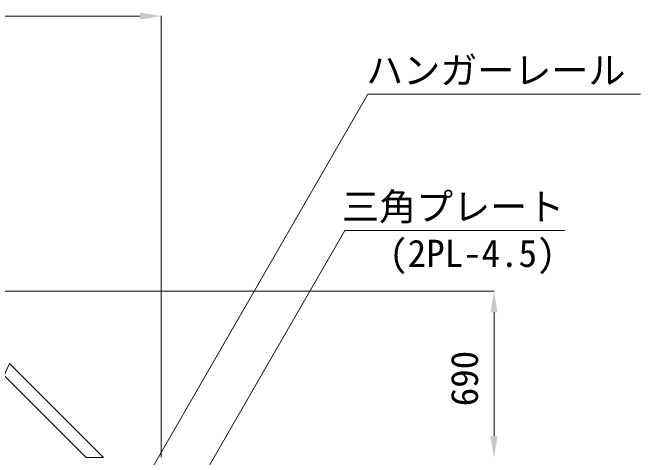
# Model space of a CAD drawing. Units: millimetres, scale not verified. Extents: x -13484 to 18716, y -23100 to 23100.
# Drawn here: x 3820 to 6423, y -13548 to -11704 of the extents above; entities that cross this region are included whole.
import ezdxf
from ezdxf.enums import TextEntityAlignment as Align

# ---------------------------------------------------------------- set-up
doc = ezdxf.new("R2010")
doc.units = ezdxf.units.MM
doc.header["$LTSCALE"] = 150
for name, color, linetype, lineweight in [('0-B_寸法', 3, 'Continuous', 18), ('1-0_大型連結用梁42', 7, 'Continuous', 18), ('1-B_文字', 7, 'Continuous', 18)]:
    doc.layers.add(name, color=color, linetype=linetype, lineweight=lineweight)
doc.styles.add('ＭＳ ゴシック', font='')
doc.styles.get('ＭＳ ゴシック').set_extended_font_data('MS Gothic')

msp = doc.modelspace()

# ---------------------------------------------------------------- linework, layer by layer
at = {"layer": '0-B_寸法'}
for p, q in [((-9876.2, -11719.2), (4347.8, -11719.2)), ((4435.8, -13547), (4435.8, -11718.2)), ((248.8, -12858), (5816.8, -12858)), ((5815.8, -12946), (5815.8, -13460))]:
    msp.add_line(p, q, dxfattribs=at)
at = {"layer": '0-B_寸法', "color": 91}
for points in [[(4347.8, -11704.5), (4435.8, -11719.2), (4347.8, -11733.9)], [(5801.2, -12946), (5815.8, -12858), (5830.5, -12946)], [(5801.2, -13460), (5815.8, -13548), (5830.5, -13460)]]:
    msp.add_solid(points, dxfattribs=at)
at = {"layer": '1-0_大型連結用梁42'}
msp.add_lwpolyline([(4196.3, -13548), (4124.8, -13548), (3784.8, -13208), (3806.3, -13158)], close=True, dxfattribs=at)
at = {"layer": '1-B_文字'}
for p, q in [((4341.6, -13689.2), (5292.4, -12042.5)), ((5292.4, -12042.5), (5292.9, -12042.5)), ((5292.9, -12042.5), (6423, -12042.5)), ((4500.6, -13813.8), (5197, -12607.7)), ((5197, -12607.7), (5197.5, -12607.7)), ((5197.5, -12607.7), (6110, -12607.7))]:
    msp.add_line(p, q, dxfattribs=at)

# ---------------------------------------------------------------- texts
at = {"layer": '0-B_寸法', "style": 'ＭＳ ゴシック'}
msp.add_text('690', height=112.6, rotation=90, dxfattribs=at).set_placement((5783.2, -13335.6), align=Align.BOTTOM_LEFT)
at = {"layer": '1-B_文字', "style": 'ＭＳ ゴシック'}
for s, p in [('ハンガーレール', (5285.7, -12033.8)), ('三角プレート', (5185.5, -12599.1)), ('(2PL-4.5)', (5381.4, -12791.9))]:
    msp.add_text(s, height=112.6, dxfattribs=at).set_placement(p, align=Align.BOTTOM_LEFT)

doc.saveas('drawing.dxf')
